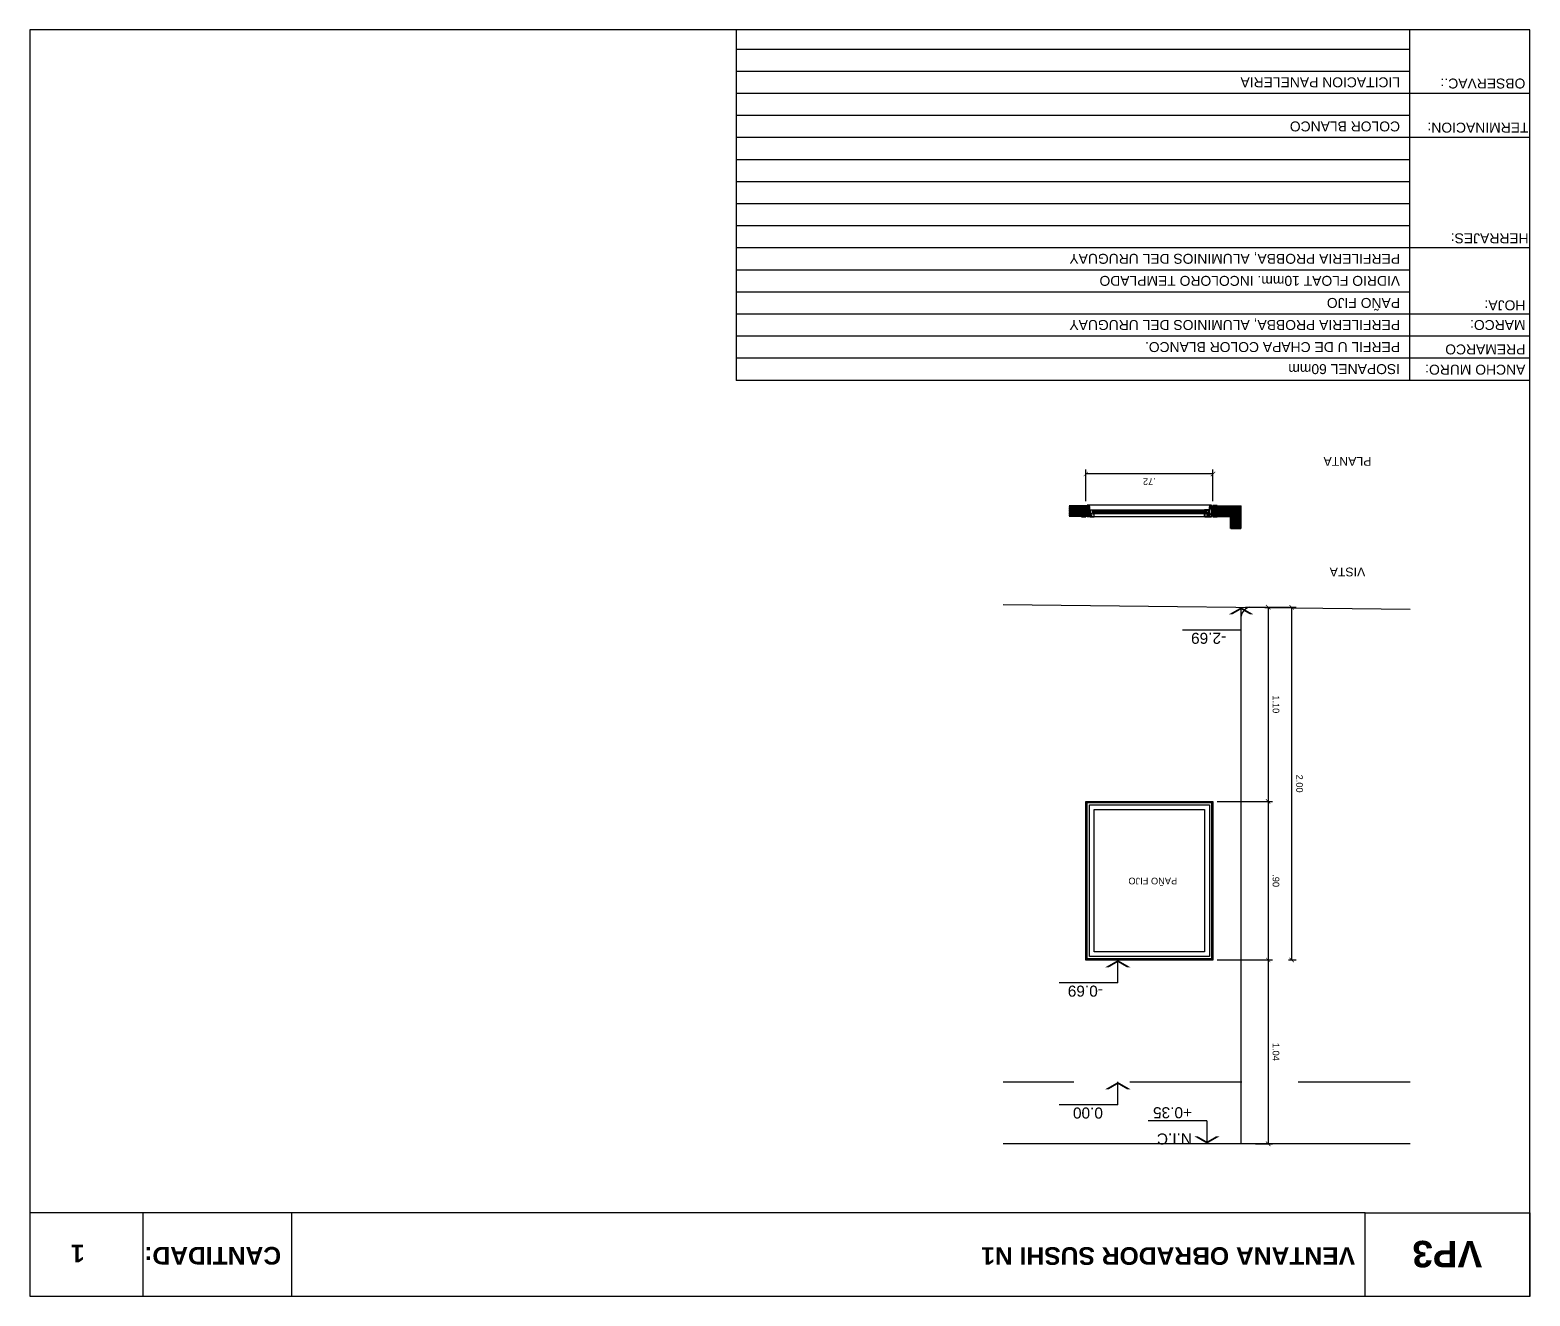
# Model space of a CAD drawing. Header units: millimetres. Extents: x -108.9 to -34.4, y 209.3 to 216.5.
# Drawn here: x -61.67 to -53.17, y 209.3 to 216.48 of the extents above; entities that cross this region are included whole.
import ezdxf
from ezdxf.enums import TextEntityAlignment as Align

# ---------------------------------------------------------------- set-up
doc = ezdxf.new("R2010")
doc.units = ezdxf.units.MM
doc.linetypes.add('HIDDEN', pattern=[9.525, 6.35, -3.175])
for name, color, linetype in [('25-cotas', 140, 'Continuous'), ('Carpinteria', 1, 'Continuous'), ('O.OO', 2, 'HIDDEN'), ('PERFILES', 2, 'Continuous'), ('PISO', 2, 'Continuous'), ('ROTULO', 7, 'Continuous'), ('TXT', 3, 'Continuous'), ('V-00', 8, 'Continuous'), ('V-01', 1, 'Continuous'), ('Vista 2', 2, 'Continuous')]:
    doc.layers.add(name, color=color, linetype=linetype)
doc.styles.add('arial', font='arial.ttf')
doc.styles.add('ARIALBOLD', font='')
doc.styles.add('DIM', font='arial.ttf')
doc.styles.get("Standard").update_dxf_attribs({"font": 'arial.ttf'})
doc.styles.get('ARIALBOLD').set_extended_font_data('Arial', bold=True)
doc.dimstyles.new('Cota-025', dxfattribs={"dimscale": 25, "dimtxt": 0.0015, "dimasz": 0.001, "dimexe": 0.001, "dimexo": 0.001, "dimgap": 0.001, "dimtad": 1, "dimzin": 4, "dimdsep": 46, "dimtxsty": 'DIM', "dimblk1": 'ARCHTICK', "dimblk2": 'ARCHTICK', "dimsah": 1, "dimcen": 0.0005, "dimclrd": 15, "dimclre": 9, "dimclrt": 140, "dimaunit": 1, "dimadec": 0, "dimazin": 0, "dimtfac": 1, "dimtix": 1, "dimtofl": 0, "dimtmove": 2, "dimatfit": 3, "dimldrblk": 'DOT', "dimfxl": 1, "dimtolj": 1, "dimtzin": 4, "dimarcsym": 0})
pattern_1 = [(270, (0, 0), (0.002749630645, -0.0047625), [0.003175, -0.00635]), (30, (0, 0), (0.002749630663, 0.00476249999), [0.003175, -0.00635]), (330, (0, 0), (0.005499261308, -1e-11), [-0.00635, 0.003175])]

# ---------------------------------------------------------------- blocks, each defined once
blk = doc.blocks.new('11362366')
at = {"layer": 'PERFILES'}
for points in [[(375.2, 97.6, 0.017126), (374.9, 100.5, 0.051213), (373.6, 105.3, 0.067048), (372.1, 108.1, 0.236888), (368.5, 110), (350.2, 110, -0.414214), (349.2, 111), (349.2, 136.9, 0.310312), (348.9, 137.2), (345.5, 137.2, 0.414214), (345.2, 136.9), (345.2, 135.9, 0.414214), (346.1, 135), (346.1, 135.7, -0.414214), (346.4, 136), (347.9, 136, -0.414214), (348.2, 135.7), (348.2, 130.8, -0.414214), (347.9, 130.5), (346.4, 130.5, -0.414214), (346.1, 130.8), (346.1, 131.5, 0.414214), (345.2, 130.6), (345.2, 129.5, 0.414214), (345.5, 129.2), (347.8, 129.2, -0.414214), (348.1, 128.9), (348.1, 115.2), (334.8, 115.2), (334.5, 115.5), (334.2, 115.2), (333.2, 115.2), (332.9, 115.5), (332.6, 115.2), (330.5, 115.2, -0.414214), (330.2, 115.5), (330.2, 119.9, 0.414214), (329.9, 120.2), (327.9, 120.2, 0.198912), (327.6, 120.1), (326.9, 119.4, 0.188115), (326.7, 118.9, 0.376845), (327.4, 118.2), (328.6, 118.2, -0.414214), (328.9, 117.9), (328.9, 115.5, -0.414214), (328.6, 115.2), (310.8, 115.2, -0.414214), (310.5, 115.5), (310.5, 117.9, -0.414214), (310.8, 118.2), (312, 118.2, 0.380473), (312.7, 118.9), (312.7, 118.9, 0.188115), (312.5, 119.4), (311.8, 120.1, 0.198912), (311.6, 120.2), (309.5, 120.2, 0.414214), (309.2, 119.9), (309.2, 97.3), (316.1, 97.3), (316.1, 91.3), (311.2, 91.3), (311.2, 90.2), (317.2, 90.2), (317.2, 90.7), (319.2, 90.7), (319.2, 91.8), (317.2, 91.8), (317.2, 97.3), (324.4, 97.3), (324.7, 97), (325, 97.3), (325.5, 97.3), (325.8, 97), (326.1, 97.3), (357.2, 97.3), (358.4, 97.3), (358.7, 97), (359, 97.3), (359.5, 97.3), (359.8, 97), (360.1, 97.3), (367.2, 97.3), (367.2, 91.8), (365.2, 91.8), (365.2, 90.7), (367.2, 90.7), (367.2, 90.2), (373.2, 90.2), (373.2, 91.3), (368.3, 91.3), (368.3, 97.3), (374.9, 97.3, 0.439514)], [(311.3, 114.1), (310.3, 113.1), (310.3, 110), (312.5, 110), (312.5, 108.9), (310.3, 108.9), (310.3, 98.4), (357.2, 98.4), (374.1, 98.4, 0.011867), (373.8, 100.3, 0.051213), (372.6, 104.9, 0.067), (371.2, 107.4, 0.236741), (368.5, 108.9), (368.2, 108.9), (368.2, 107.5), (367.1, 107.5), (367.1, 108.9), (348.1, 108.9), (348.1, 113.1), (347.1, 114.1)]]:
    blk.add_lwpolyline(points, format="xyb", close=True, dxfattribs=at)
blk = doc.blocks.new('COD-CARP')
at = {"layer": 'ROTULO'}
for p, q in [((0.00146, -0.00119), (0.00146, -0.01064)), ((0.02016, -0.00119), (0.00146, -0.00119)), ((0.02016, -0.00119), (0.02016, -0.01064)), ((0.02016, -0.01064), (0.00146, -0.01064))]:
    blk.add_line(p, q, dxfattribs=at)
at = {"layer": 'TXT', "style": 'ARIALBOLD'}
blk.add_attdef('CODIGO', text='', height=0.003, dxfattribs=at).set_placement((0.01084, -0.00744), align=Align.CENTER)
blk = doc.blocks.new('_ArchTick')
at = {"color": 0, "linetype": 'ByBlock', "const_width": 0.15}
blk.add_lwpolyline([(-0.5, -0.5), (0.5, 0.5)], dxfattribs=at)
blk = doc.blocks.new('*D9')
at = {"layer": '25-cotas', "color": 9, "lineweight": -2, "transparency": 16777216}
for p, q in [((-54.7275, 213.2052), (-54.6246, 213.2052)), ((-54.9375, 212.1052), (-54.6246, 212.1052))]:
    blk.add_line(p, q, dxfattribs=at)
at = {"layer": '25-cotas', "color": 15, "lineweight": -2, "transparency": 16777216}
blk.add_line((-54.6496, 213.2052), (-54.6496, 212.1052), dxfattribs=at)
at = {"layer": 'DEFPOINTS', "color": 0, "transparency": 16777216}
for p in [(-54.7525, 213.2052), (-54.9625, 212.1052), (-54.6496, 212.1052)]:
    blk.add_point(p, dxfattribs=at)
at = {"layer": '25-cotas', "color": 15, "lineweight": -2, "transparency": 16777216, "xscale": 0.025, "yscale": 0.025, "zscale": 0.025}
for p, rotation in [((-54.6496, 213.2052), 90), ((-54.6496, 212.1052), 270)]:
    blk.add_blockref('_ArchTick', p, dxfattribs=dict(at, rotation=rotation))
at = {"layer": '25-cotas', "color": 140, "transparency": 16777216, "insert": (-54.6055, 212.6552), "char_height": 0.0375, "attachment_point": 5, "rotation": 270, "style": 'DIM'}
blk.add_mtext('\\A1;1.10', dxfattribs=at)
blk = doc.blocks.new('_Dot')
at = {"color": 0, "linetype": 'ByBlock', "lineweight": -2}
blk.add_line((-0.5, 0), (-1, 0), dxfattribs=at)
at = {"color": 0, "linetype": 'ByBlock', "const_width": 0.5}
blk.add_lwpolyline([(-0.25, 0, 1), (0.25, 0, 1)], format="xyb", close=True, dxfattribs=at)
blk = doc.blocks.new('*D10')
at = {"layer": '25-cotas', "color": 9, "lineweight": -2, "transparency": 16777216}
for p, q in [((-54.7204, 212.1052), (-54.6246, 212.1052)), ((-54.9386, 211.2063), (-54.6246, 211.2063))]:
    blk.add_line(p, q, dxfattribs=at)
at = {"layer": '25-cotas', "color": 15, "lineweight": -2, "transparency": 16777216}
blk.add_line((-54.6496, 212.1052), (-54.6496, 211.2063), dxfattribs=at)
at = {"layer": 'DEFPOINTS', "color": 0, "transparency": 16777216}
for p in [(-54.7454, 212.1052), (-54.9636, 211.2063), (-54.6496, 211.2063)]:
    blk.add_point(p, dxfattribs=at)
at = {"layer": '25-cotas', "color": 15, "lineweight": -2, "transparency": 16777216, "xscale": 0.025, "yscale": 0.025, "zscale": 0.025}
for p, rotation in [((-54.6496, 212.1052), 90), ((-54.6496, 211.2063), 270)]:
    blk.add_blockref('_ArchTick', p, dxfattribs=dict(at, rotation=rotation))
at = {"layer": '25-cotas', "color": 140, "transparency": 16777216, "insert": (-54.6055, 211.6558), "char_height": 0.0375, "attachment_point": 5, "rotation": 270, "style": 'DIM'}
blk.add_mtext('\\A1;.90', dxfattribs=at)
blk = doc.blocks.new('*D8')
at = {"layer": '25-cotas', "color": 9, "lineweight": -2, "transparency": 16777216}
for p, q in [((-54.721, 211.2063), (-54.6246, 211.2063)), ((-54.721, 210.1644), (-54.6246, 210.1644))]:
    blk.add_line(p, q, dxfattribs=at)
at = {"layer": '25-cotas', "color": 15, "lineweight": -2, "transparency": 16777216}
blk.add_line((-54.6496, 211.2063), (-54.6496, 210.1644), dxfattribs=at)
at = {"layer": 'DEFPOINTS', "color": 0, "transparency": 16777216}
for p in [(-54.746, 211.2063), (-54.746, 210.1644, 0), (-54.6496, 210.1644)]:
    blk.add_point(p, dxfattribs=at)
at = {"layer": '25-cotas', "color": 15, "lineweight": -2, "transparency": 16777216, "xscale": 0.025, "yscale": 0.025, "zscale": 0.025}
for p, rotation in [((-54.6496, 211.2063), 90), ((-54.6496, 210.1644), 270)]:
    blk.add_blockref('_ArchTick', p, dxfattribs=dict(at, rotation=rotation))
at = {"layer": '25-cotas', "color": 140, "transparency": 16777216, "insert": (-54.6055, 210.6854), "char_height": 0.0375, "attachment_point": 5, "rotation": 270, "style": 'DIM'}
blk.add_mtext('\\A1;1.04', dxfattribs=at)
blk = doc.blocks.new('Simb-Nivel-C')
blk.add_line((0, 0.52), (1.331, 0.52))
at = {"linetype": 'ByBlock'}
for p in [(0, 0.52), (0, 0.32)]:
    blk.add_line(p, (0, 0), dxfattribs=at)
for points in [[(-0.285, 0.164), (-0.203, 0.164), (0, 0), (0, 0.047)], [(0.285, 0.164), (0.203, 0.164), (0, 0), (0, 0.047)]]:
    blk.add_solid(points)
for tag, p in [('COTA', (0.338, 0.579)), ('TIPO', (0.338, 0.231))]:
    blk.add_attdef(tag, p, '', height=0.25)
blk = doc.blocks.new('*D11')
at = {"layer": '25-cotas', "color": 9, "lineweight": -2, "transparency": 16777216}
for p, q in [((-54.7775, 213.2052), (-54.4912, 213.2052)), ((-54.5346, 211.2063), (-54.4912, 211.2063))]:
    blk.add_line(p, q, dxfattribs=at)
at = {"layer": '25-cotas', "color": 15, "lineweight": -2, "transparency": 16777216}
blk.add_line((-54.5162, 211.2063), (-54.5162, 213.2052), dxfattribs=at)
at = {"layer": 'DEFPOINTS', "color": 0, "transparency": 16777216}
for p in [(-54.8025, 213.2052), (-54.5162, 213.2052), (-54.5596, 211.2063)]:
    blk.add_point(p, dxfattribs=at)
at = {"layer": '25-cotas', "color": 15, "lineweight": -2, "transparency": 16777216, "xscale": 0.025, "yscale": 0.025, "zscale": 0.025}
for p, rotation in [((-54.5162, 213.2052), 90), ((-54.5162, 211.2063), 270)]:
    blk.add_blockref('_ArchTick', p, dxfattribs=dict(at, rotation=rotation))
at = {"layer": '25-cotas', "color": 140, "transparency": 16777216, "insert": (-54.472, 212.2058), "char_height": 0.0375, "attachment_point": 5, "rotation": 270, "style": 'DIM'}
blk.add_mtext('\\A1;2.00', dxfattribs=at)
blk = doc.blocks.new('*D27')
at = {"layer": '25-cotas', "color": 9, "lineweight": -2, "transparency": 16777216}
for p, q in [((-55.6825, 213.8062), (-55.6825, 213.9856)), ((-54.9625, 213.8062), (-54.9625, 213.9856))]:
    blk.add_line(p, q, dxfattribs=at)
at = {"layer": '25-cotas', "color": 15, "lineweight": -2, "transparency": 16777216}
blk.add_line((-54.9625, 213.9606), (-55.6825, 213.9606), dxfattribs=at)
at = {"layer": 'DEFPOINTS', "color": 0, "transparency": 16777216}
for p in [(-55.6825, 213.9606), (-55.6825, 213.7812), (-54.9625, 213.7812)]:
    blk.add_point(p, dxfattribs=at)
at = {"layer": '25-cotas', "color": 15, "lineweight": -2, "transparency": 16777216, "xscale": 0.025, "yscale": 0.025, "zscale": 0.025, "rotation": 180}
blk.add_blockref('_ArchTick', (-55.6825, 213.9606), dxfattribs=at)
at = {"layer": '25-cotas', "color": 15, "lineweight": -2, "transparency": 16777216, "xscale": 0.025, "yscale": 0.025, "zscale": 0.025}
blk.add_blockref('_ArchTick', (-54.9625, 213.9606), dxfattribs=at)
at = {"layer": '25-cotas', "color": 140, "transparency": 16777216, "insert": (-55.3225, 213.9168), "char_height": 0.0375, "attachment_point": 5, "rotation": 180, "style": 'DIM'}
blk.add_mtext('\\A1;.72', dxfattribs=at)

msp = doc.modelspace()

# ---------------------------------------------------------------- hatches: boundary and pattern name
at = {"layer": 'Carpinteria'}
h = msp.add_hatch(dxfattribs=at)
h.set_pattern_fill('DOTS', color=256, scale=0.007, angle=180, style=0)
h.set_pattern_definition([(7e-15, (-55.8067656, 213.4154743), (0.00021875, -0.0004375), [0, -0.0004375])])
h.paths.add_polyline_path([(-55.6345, 213.7521, 0.056079), (-55.6334, 213.7511), (-55.6373, 213.7511), (-55.6372, 213.7514, 0.218221), (-55.6369, 213.7521)])
h.paths.add_polyline_path([(-55.6353, 213.7532, 0.053621), (-55.6345, 213.7521), (-55.6369, 213.7521, 0.176262), (-55.6371, 213.7527), (-55.6371, 213.7529), (-55.6374, 213.7529, 0.074558), (-55.6376, 213.753), (-55.6374, 213.7535, 0.198912), (-55.6368, 213.7532), (-55.6358, 213.7532)])
h.paths.add_polyline_path([(-55.6355, 213.7535, 0.013126), (-55.6353, 213.7532), (-55.6358, 213.7532, 0.414214)])
h = msp.add_hatch(dxfattribs=at)
h.set_pattern_fill('DOTS', color=256, scale=0.007, angle=180, style=0)
h.set_pattern_definition([(180, (-54.8382205, 213.4154743), (-0.00021875, -0.0004375), [0, -0.0004375])])
h.paths.add_polyline_path([(-55.0105, 213.7521, -0.056079), (-55.0115, 213.7511), (-55.0077, 213.7511), (-55.0078, 213.7514, -0.218221), (-55.0081, 213.7521)])
h.paths.add_polyline_path([(-55.0097, 213.7532, -0.053621), (-55.0105, 213.7521), (-55.0081, 213.7521, -0.176262), (-55.0079, 213.7527), (-55.0079, 213.7529), (-55.0076, 213.7529, -0.074558), (-55.0073, 213.753), (-55.0076, 213.7535, -0.198912), (-55.0082, 213.7532), (-55.0092, 213.7532)])
h.paths.add_polyline_path([(-55.0095, 213.7535, -0.013126), (-55.0097, 213.7532), (-55.0092, 213.7532, -0.414214)])
at = {"layer": 'V-00'}
h = msp.add_hatch(dxfattribs=at)
h.set_pattern_fill('HONEY', color=256, scale=0.001, angle=90, style=0)
h.set_pattern_definition(pattern_1)
h.paths.add_polyline_path([(-55.7771, 213.7202), (-55.7095, 213.7202), (-55.7095, 213.7212), (-55.6855, 213.7212), (-55.6855, 213.7772), (-55.7095, 213.7772), (-55.7095, 213.7782), (-55.7771, 213.7782)])
h = msp.add_hatch(dxfattribs=at)
h.set_pattern_fill('HONEY', color=256, scale=0.001, angle=90, style=0)
h.set_pattern_definition(pattern_1)
h.paths.add_polyline_path([(-54.8615, 213.7202), (-54.9355, 213.7202), (-54.9355, 213.7212), (-54.9595, 213.7212), (-54.9595, 213.7772), (-54.9355, 213.7772), (-54.9355, 213.7782), (-54.8035, 213.7782), (-54.8035, 213.651), (-54.8615, 213.651)])

# ---------------------------------------------------------------- linework, layer by layer
at = {"layer": 'Carpinteria'}
for p, q in [((-54.9699, 213.7832), (-55.6751, 213.7832)), ((-55.6765, 213.7689), (-55.6765, 213.7655)), ((-55.6765, 213.7349), (-55.6765, 213.7315)), ((-55.6754, 213.7712), (-55.6754, 213.7632)), ((-55.6732, 213.7692), (-55.6754, 213.7692)), ((-55.6732, 213.7652), (-55.6754, 213.7652)), ((-55.6754, 213.7372), (-55.6754, 213.7292)), ((-55.6732, 213.7352), (-55.6754, 213.7352)), ((-55.6732, 213.7312), (-55.6754, 213.7312)), ((-55.672, 213.7692), (-55.674, 213.7692)), ((-55.672, 213.7652), (-55.674, 213.7652)), ((-55.672, 213.7352), (-55.674, 213.7352)), ((-55.672, 213.7312), (-55.674, 213.7312)), ((-55.672, 213.7747), (-55.672, 213.7187)), ((-55.672, 213.7672), (-55.672, 213.7692)), ((-55.672, 213.7672), (-55.672, 213.7652)), ((-55.672, 213.7332), (-55.672, 213.7352)), ((-55.672, 213.7332), (-55.672, 213.7312)), ((-55.669, 213.7681), (-55.6697, 213.7686)), ((-55.669, 213.7663), (-55.6697, 213.7657)), ((-55.669, 213.7341), (-55.6697, 213.7346)), ((-55.669, 213.7323), (-55.6697, 213.7317)), ((-55.6374, 213.7535), (-55.6377, 213.7529)), ((-55.6358, 213.7572), (-55.0092, 213.7572)), ((-55.0092, 213.7532), (-55.6358, 213.7532)), ((-55.0093, 213.7172), (-55.6357, 213.7172)), ((-55.6354, 213.7357), (-55.0101, 213.7357)), ((-55.0076, 213.7535), (-55.0073, 213.7529)), ((-54.976, 213.7681), (-54.9753, 213.7686)), ((-54.976, 213.7663), (-54.9753, 213.7657)), ((-54.976, 213.7341), (-54.9753, 213.7346)), ((-54.976, 213.7323), (-54.9753, 213.7317)), ((-54.973, 213.7747), (-54.973, 213.7187)), ((-54.973, 213.7747), (-54.973, 213.7187)), ((-54.973, 213.7672), (-54.973, 213.7692)), ((-54.973, 213.7692), (-54.971, 213.7692)), ((-54.973, 213.7672), (-54.973, 213.7692)), ((-54.973, 213.7692), (-54.971, 213.7692)), ((-54.973, 213.7672), (-54.973, 213.7652)), ((-54.973, 213.7672), (-54.973, 213.7652)), ((-54.973, 213.7652), (-54.971, 213.7652)), ((-54.973, 213.7652), (-54.971, 213.7652)), ((-54.973, 213.7332), (-54.973, 213.7352)), ((-54.973, 213.7352), (-54.971, 213.7352)), ((-54.973, 213.7332), (-54.973, 213.7352)), ((-54.973, 213.7352), (-54.971, 213.7352)), ((-54.973, 213.7332), (-54.973, 213.7312)), ((-54.973, 213.7332), (-54.973, 213.7312)), ((-54.973, 213.7312), (-54.971, 213.7312)), ((-54.973, 213.7312), (-54.971, 213.7312)), ((-54.9718, 213.7692), (-54.9696, 213.7692)), ((-54.9718, 213.7692), (-54.9696, 213.7692)), ((-54.9718, 213.7652), (-54.9696, 213.7652)), ((-54.9718, 213.7652), (-54.9696, 213.7652)), ((-54.9718, 213.7352), (-54.9696, 213.7352)), ((-54.9718, 213.7352), (-54.9696, 213.7352)), ((-54.9718, 213.7312), (-54.9696, 213.7312)), ((-54.9718, 213.7312), (-54.9696, 213.7312)), ((-54.9696, 213.7712), (-54.9696, 213.7632)), ((-54.9696, 213.7712), (-54.9696, 213.7632)), ((-54.9696, 213.7372), (-54.9696, 213.7292)), ((-54.9696, 213.7372), (-54.9696, 213.7292)), ((-54.9685, 213.7689), (-54.9685, 213.7655)), ((-54.9685, 213.7689), (-54.9685, 213.7655)), ((-54.9685, 213.7349), (-54.9685, 213.7315)), ((-54.9685, 213.7349), (-54.9685, 213.7315))]:
    msp.add_line(p, q, dxfattribs=at)
at = {"layer": 'Carpinteria', "color": 9}
for p, q in [((-55.6455, 213.7411), (-55.6455, 213.7511)), ((-54.9995, 213.7511), (-55.6455, 213.7511)), ((-54.9995, 213.7501), (-55.6455, 213.7501)), ((-54.9995, 213.7491), (-55.6455, 213.7491)), ((-54.9995, 213.7481), (-55.6455, 213.7481)), ((-54.9995, 213.7481), (-55.6455, 213.7481)), ((-54.9995, 213.7471), (-55.6455, 213.7471)), ((-54.9995, 213.7461), (-55.6455, 213.7461)), ((-54.9995, 213.7451), (-55.6455, 213.7451)), ((-54.9995, 213.7441), (-55.6455, 213.7441)), ((-54.9995, 213.7431), (-55.6455, 213.7431)), ((-54.9995, 213.7421), (-55.6455, 213.7421)), ((-54.9995, 213.7411), (-55.6455, 213.7411)), ((-54.9995, 213.7411), (-54.9995, 213.7511))]:
    msp.add_line(p, q, dxfattribs=at)
at = {"layer": 'Carpinteria', "color": 2}
for points in [[(-55.7095, 213.7782), (-55.6845, 213.7782), (-55.6845, 213.7202), (-55.7095, 213.7202), (-55.7095, 213.7212), (-55.6855, 213.7212), (-55.6855, 213.7772), (-55.7095, 213.7772), (-55.7095, 213.7782)], [(-55.7075, 213.7812), (-55.6825, 213.7812), (-55.6825, 213.7172), (-55.7075, 213.7172), (-55.7075, 213.7182), (-55.6835, 213.7182), (-55.6835, 213.7802), (-55.7075, 213.7802), (-55.7075, 213.7812)], [(-54.9375, 213.7812), (-54.9625, 213.7812), (-54.9625, 213.7172), (-54.9375, 213.7172), (-54.9375, 213.7182), (-54.9615, 213.7182), (-54.9615, 213.7802), (-54.9375, 213.7802), (-54.9375, 213.7812)], [(-54.9355, 213.7782), (-54.9605, 213.7782), (-54.9605, 213.7202), (-54.9355, 213.7202), (-54.9355, 213.7212), (-54.9595, 213.7212), (-54.9595, 213.7772), (-54.9355, 213.7772), (-54.9355, 213.7782)]]:
    msp.add_lwpolyline(points, dxfattribs=at)
at = {"layer": 'Carpinteria'}
for points in [[(-55.674, 213.7187), (-55.6641, 213.7187), (-55.6641, 213.7747), (-55.674, 213.7747)], [(-54.971, 213.7187), (-54.9809, 213.7187), (-54.9809, 213.7747), (-54.971, 213.7747)]]:
    msp.add_lwpolyline(points, close=True, dxfattribs=at)
at = {"layer": 'Carpinteria', "color": 2}
for points in [[(-55.6371, 213.737, -0.668179), (-55.6374, 213.7365), (-55.6431, 213.7365, 0.414214), (-55.6434, 213.7362), (-55.6434, 213.7356, 0.414214), (-55.6431, 213.7353), (-55.6368, 213.7353, -0.414214), (-55.6365, 213.735), (-55.6365, 213.7188, -0.414214), (-55.637, 213.7183), (-55.6498, 213.7183, -0.414214), (-55.6503, 213.7188), (-55.6503, 213.7312), (-55.6542, 213.7312, -0.217121), (-55.655, 213.7315), (-55.6559, 213.7326, -0.320103), (-55.6559, 213.7332), (-55.6547, 213.7353, 1), (-55.6557, 213.7358), (-55.6573, 213.733, 0.320103), (-55.6572, 213.7325), (-55.6558, 213.7308, 0.217121), (-55.6543, 213.7301), (-55.6514, 213.7301), (-55.6514, 213.7217), (-55.6563, 213.7217, 0.767327), (-55.6566, 213.7207), (-55.6551, 213.7198, 0.414214), (-55.6548, 213.7199), (-55.6544, 213.7206), (-55.6514, 213.7206), (-55.6514, 213.7191), (-55.6521, 213.7191, 0.414214), (-55.6523, 213.7189), (-55.6523, 213.7183, 0.414214), (-55.6521, 213.7181), (-55.6514, 213.7181), (-55.6514, 213.7175, 0.414214), (-55.6511, 213.7172), (-55.6357, 213.7172, 0.414214), (-55.6354, 213.7175), (-55.6354, 213.7374, 0.414214), (-55.6357, 213.7377), (-55.637, 213.7377, 0.668179), (-55.6373, 213.7372), (-55.6371, 213.737), (-55.6373, 213.7372)], [(-55.0078, 213.737, 0.668179), (-55.0076, 213.7365), (-55.0019, 213.7365, -0.414214), (-55.0016, 213.7362), (-55.0016, 213.7356, -0.414214), (-55.0019, 213.7353), (-55.0082, 213.7353, 0.414214), (-55.0085, 213.735), (-55.0085, 213.7188, 0.414214), (-55.008, 213.7183), (-54.9952, 213.7183, 0.414214), (-54.9947, 213.7188), (-54.9947, 213.7432), (-54.9908, 213.7432, 0.217121), (-54.99, 213.7435), (-54.9891, 213.7446, 0.320103), (-54.989, 213.7452), (-54.9903, 213.7473, -1), (-54.9893, 213.7478), (-54.9877, 213.745, -0.320103), (-54.9878, 213.7445), (-54.9892, 213.7428, -0.217121), (-54.9907, 213.7421), (-54.9936, 213.7421), (-54.9936, 213.7217), (-54.9887, 213.7217, -0.767327), (-54.9884, 213.7207), (-54.9899, 213.7198, -0.414214), (-54.9902, 213.7199), (-54.9906, 213.7206), (-54.9936, 213.7206), (-54.9936, 213.7191), (-54.9929, 213.7191, -0.414214), (-54.9927, 213.7189), (-54.9927, 213.7183, -0.414214), (-54.9929, 213.7181), (-54.9936, 213.7181), (-54.9936, 213.7175, -0.414214), (-54.9939, 213.7172), (-55.0093, 213.7172, -0.414214), (-55.0096, 213.7175), (-55.0096, 213.7374, -0.414214), (-55.0093, 213.7377), (-55.008, 213.7377, -0.668179), (-55.0077, 213.7372), (-55.0078, 213.737), (-55.0077, 213.7372)]]:
    msp.add_lwpolyline(points, format="xyb", dxfattribs=at)
at = {"layer": 'Carpinteria'}
for points in [[(-55.6401, 213.7412, 0.911943), (-55.6408, 213.7415), (-55.6421, 213.7391, -0.275929), (-55.6422, 213.7391), (-55.6443, 213.7391, 0.916571), (-55.6444, 213.7374), (-55.6389, 213.7366, 0.527157), (-55.6387, 213.7368), (-55.6389, 213.7376, -0.485366), (-55.6388, 213.7377), (-55.635, 213.7377, -0.507097), (-55.6349, 213.7376), (-55.6353, 213.7363, 1.032778), (-55.6344, 213.736), (-55.6327, 213.742, 1), (-55.6335, 213.7422), (-55.6344, 213.7391, -0.327055), (-55.6345, 213.739), (-55.6368, 213.739, -0.507097), (-55.6369, 213.7392), (-55.6363, 213.7412, 0.911943), (-55.637, 213.7415), (-55.6383, 213.7391, -0.275929), (-55.6384, 213.739), (-55.6406, 213.739, -0.507097), (-55.6407, 213.7392)], [(-55.6375, 213.7502), (-55.6371, 213.7518), (-55.6371, 213.7529), (-55.6385, 213.7529, -0.414214), (-55.6388, 213.7532), (-55.6388, 213.7544), (-55.6376, 213.7544, 0.878927), (-55.6375, 213.7554), (-55.6394, 213.7559, 0.129412), (-55.6396, 213.7559), (-55.6415, 213.7554, 0.878927), (-55.6414, 213.7544), (-55.64, 213.7544), (-55.64, 213.7532, -0.414214), (-55.6403, 213.7529), (-55.6431, 213.7529, 0.414214), (-55.6434, 213.7526), (-55.6434, 213.7519), (-55.6438, 213.7505, 1), (-55.6429, 213.7502), (-55.6425, 213.7519), (-55.6416, 213.7519), (-55.642, 213.7505, 1), (-55.6411, 213.7502), (-55.6407, 213.7519), (-55.6398, 213.7519), (-55.6402, 213.7505, 1), (-55.6393, 213.7502), (-55.6389, 213.7519), (-55.638, 213.7519), (-55.6384, 213.7505, 1)], [(-55.0049, 213.7412, -0.911943), (-55.0042, 213.7415), (-55.0029, 213.7391, 0.275929), (-55.0028, 213.7391), (-55.0007, 213.7391, -0.916571), (-55.0005, 213.7374), (-55.0061, 213.7366, -0.527157), (-55.0062, 213.7368), (-55.0061, 213.7376, 0.485366), (-55.0061, 213.7377), (-55.01, 213.7377, 0.507097), (-55.0101, 213.7376), (-55.0097, 213.7363, -1.032778), (-55.0106, 213.736), (-55.0123, 213.742, -1), (-55.0115, 213.7422), (-55.0106, 213.7391, 0.327055), (-55.0105, 213.739), (-55.0081, 213.739, 0.507097), (-55.0081, 213.7392), (-55.0087, 213.7412, -0.911943), (-55.008, 213.7415), (-55.0067, 213.7391, 0.275929), (-55.0066, 213.739), (-55.0044, 213.739, 0.507097), (-55.0043, 213.7392)], [(-55.0075, 213.7502), (-55.0079, 213.7518), (-55.0079, 213.7529), (-55.0064, 213.7529, 0.414214), (-55.0061, 213.7532), (-55.0061, 213.7544), (-55.0074, 213.7544, -0.878927), (-55.0075, 213.7554), (-55.0056, 213.7559, -0.129412), (-55.0054, 213.7559), (-55.0035, 213.7554, -0.878927), (-55.0036, 213.7544), (-55.0049, 213.7544), (-55.0049, 213.7532, 0.414214), (-55.0046, 213.7529), (-55.0019, 213.7529, -0.414214), (-55.0016, 213.7526), (-55.0016, 213.7519), (-55.0012, 213.7505, -1), (-55.0021, 213.7502), (-55.0025, 213.7519), (-55.0034, 213.7519), (-55.003, 213.7505, -1), (-55.0039, 213.7502), (-55.0043, 213.7519), (-55.0052, 213.7519), (-55.0048, 213.7505, -1), (-55.0057, 213.7502), (-55.0061, 213.7519), (-55.007, 213.7519), (-55.0066, 213.7505, -1)]]:
    msp.add_lwpolyline(points, format="xyb", close=True, dxfattribs=at)
for centre, radius, start, end in [((-55.6699, 213.7672), 0.00677, 143.7885, 165.58673), ((-55.6699, 213.7672), 0.00677, 194.41327, 216.2115), ((-55.6699, 213.7332), 0.00677, 143.7885, 165.58673), ((-55.6699, 213.7332), 0.00677, 194.41327, 216.2115), ((-55.6704, 213.7692), 0.00157, 48.73655, 180), ((-55.6704, 213.7652), 0.00157, 180, 311.26345), ((-55.6704, 213.7352), 0.00157, 48.73655, 180), ((-55.6704, 213.7312), 0.00157, 180, 311.26345), ((-55.6691, 213.7673), 0.00147, 107.71858, 183.09576), ((-55.6691, 213.7671), 0.00147, 176.90424, 252.28142), ((-55.6691, 213.7333), 0.00147, 107.71858, 183.09576), ((-55.6691, 213.7331), 0.00147, 176.90424, 252.28142), ((-55.6699, 213.7696), 0.000965, 287.28305, 57.18528), ((-55.6699, 213.7648), 0.000965, 302.81472, 72.71695), ((-55.6699, 213.7356), 0.000965, 287.28305, 57.18528), ((-55.6699, 213.7308), 0.000965, 302.81472, 72.71695), ((-55.6694, 213.7672), 0.00103, 1.12402, 66.9914), ((-55.6694, 213.7672), 0.00103, 293.0086, 358.87598), ((-55.6694, 213.7332), 0.00103, 1.12402, 66.9914), ((-55.6694, 213.7332), 0.00103, 293.0086, 358.87598), ((-55.6297, 213.7564), 0.00648, 206.57445, 234.69852), ((-55.0153, 213.7564), 0.00648, 305.30148, 333.42555), ((-54.9755, 213.7672), 0.00103, 113.0086, 178.87598), ((-54.9755, 213.7672), 0.00103, 181.12402, 246.9914), ((-54.9755, 213.7332), 0.00103, 113.0086, 178.87598), ((-54.9755, 213.7332), 0.00103, 181.12402, 246.9914), ((-54.9751, 213.7696), 0.000965, 122.81472, 252.71695), ((-54.9751, 213.7648), 0.000965, 107.28305, 237.18528), ((-54.9751, 213.7356), 0.000965, 122.81472, 252.71695), ((-54.9751, 213.7308), 0.000965, 107.28305, 237.18528), ((-54.9746, 213.7692), 0.00157, 0, 131.26345), ((-54.9746, 213.7692), 0.00157, 0, 131.26345), ((-54.9746, 213.7652), 0.00157, 228.73655, 0), ((-54.9746, 213.7652), 0.00157, 228.73655, 0), ((-54.9746, 213.7352), 0.00157, 0, 131.26345), ((-54.9746, 213.7352), 0.00157, 0, 131.26345), ((-54.9746, 213.7312), 0.00157, 228.73655, 0), ((-54.9746, 213.7312), 0.00157, 228.73655, 0), ((-54.9758, 213.7673), 0.00147, 356.90424, 72.28142), ((-54.9758, 213.7673), 0.00147, 356.90424, 72.28142), ((-54.9758, 213.7671), 0.00147, 287.71858, 3.09576), ((-54.9758, 213.7671), 0.00147, 287.71858, 3.09576), ((-54.9758, 213.7333), 0.00147, 356.90424, 72.28142), ((-54.9758, 213.7333), 0.00147, 356.90424, 72.28142), ((-54.9758, 213.7331), 0.00147, 287.71858, 3.09576), ((-54.9758, 213.7331), 0.00147, 287.71858, 3.09576), ((-54.9751, 213.7672), 0.00677, 14.41327, 36.2115), ((-54.9751, 213.7672), 0.00677, 14.41327, 36.2115), ((-54.9751, 213.7672), 0.00677, 323.7885, 345.58673), ((-54.9751, 213.7672), 0.00677, 323.7885, 345.58673), ((-54.9751, 213.7332), 0.00677, 14.41327, 36.2115), ((-54.9751, 213.7332), 0.00677, 14.41327, 36.2115), ((-54.9751, 213.7332), 0.00677, 323.7885, 345.58673), ((-54.9751, 213.7332), 0.00677, 323.7885, 345.58673)]:
    msp.add_arc(centre, radius, start, end, dxfattribs=at)
at = {"layer": 'DEFPOINTS'}
for points in [[(-61.6657, 216.4768), (-61.6657, 209.3018), (-53.1657, 209.3018), (-53.1657, 216.4768)], [(-53.1657, 216.4768), (-61.6657, 216.4768), (-61.6657, 209.3018), (-53.1657, 209.3018)]]:
    msp.add_lwpolyline(points, close=True, dxfattribs=at)
at = {"layer": 'O.OO', "ltscale": 0.1}
msp.add_line((-53.8452, 210.5144), (-56.1506, 210.5144), dxfattribs=at)
at = {"layer": 'PISO'}
msp.add_lwpolyline([(-56.1506, 213.22), (-53.8452, 213.1948)], dxfattribs=at)
at = {"layer": 'ROTULO'}
for p, q in [((-61.0241, 209.3018), (-61.0241, 209.7741)), ((-60.1825, 209.3018), (-60.1825, 209.7741))]:
    msp.add_line(p, q, dxfattribs=at)
at = {"layer": 'TXT'}
for p, q in [((-57.6643, 216.4768), (-57.6643, 214.4911)), ((-57.6643, 216.4768), (-57.6643, 214.4911)), ((-53.8461, 214.4911), (-53.8461, 216.4768)), ((-53.8461, 214.4911), (-53.8461, 216.4768)), ((-53.8461, 214.4911), (-53.8461, 216.4768)), ((-53.8461, 216.3668), (-57.6643, 216.3668)), ((-53.8461, 216.2417), (-57.6643, 216.2417)), ((-53.1657, 216.1167), (-57.6643, 216.1167)), ((-53.8461, 215.9916), (-57.6643, 215.9916)), ((-53.1657, 215.8666), (-57.6643, 215.8666)), ((-53.8461, 215.7415), (-57.6643, 215.7415)), ((-53.8461, 215.6165), (-57.6643, 215.6165)), ((-53.8461, 215.4915), (-57.6643, 215.4915)), ((-53.8461, 215.3664), (-57.6643, 215.3664)), ((-53.1657, 215.2414), (-57.6643, 215.2414)), ((-53.8461, 215.1163), (-57.6643, 215.1163)), ((-53.8461, 214.9913), (-57.6643, 214.9913)), ((-53.8461, 214.8662), (-57.6643, 214.8662)), ((-53.1657, 214.8662), (-57.6643, 214.8662)), ((-53.1657, 214.7412), (-57.6643, 214.7412)), ((-53.1657, 214.6162), (-57.6643, 214.6162)), ((-53.1657, 214.4911), (-57.6643, 214.4911)), ((-54.1004, 209.7741), (-61.6657, 209.7741))]:
    msp.add_line(p, q, dxfattribs=at)
at = {"layer": 'V-00'}
for points in [[(-54.9636, 212.1041), (-54.9636, 211.2063), (-55.6814, 211.2063), (-55.6814, 212.1041)], [(-54.9696, 212.0981), (-54.9696, 211.2123), (-55.6754, 211.2123), (-55.6754, 212.0981)], [(-54.9823, 212.0854), (-54.9823, 211.225), (-55.6627, 211.225), (-55.6627, 212.0854)], [(-55.0095, 212.0582), (-55.0095, 211.2522), (-55.6355, 211.2522), (-55.6355, 212.0582)]]:
    msp.add_lwpolyline(points, close=True, dxfattribs=at)
at = {"layer": 'V-01'}
for p, q in [((-55.6845, 213.7792), (-55.7771, 213.7792)), ((-55.6845, 213.7782), (-55.7771, 213.7782)), ((-55.6845, 213.7792), (-55.6845, 213.7782)), ((-54.9605, 213.7792), (-54.9605, 213.7782)), ((-54.9605, 213.7792), (-54.8025, 213.7792)), ((-54.9605, 213.7782), (-54.8035, 213.7782)), ((-54.8035, 213.651), (-54.8035, 213.7782)), ((-54.8025, 213.651), (-54.8025, 213.7792)), ((-55.6845, 213.7202), (-55.7771, 213.7202)), ((-55.6845, 213.7192), (-55.7771, 213.7192)), ((-55.6845, 213.7192), (-55.6845, 213.7202)), ((-54.9605, 213.7192), (-54.9605, 213.7202)), ((-54.9605, 213.7202), (-54.8615, 213.7202)), ((-54.9605, 213.7192), (-54.8625, 213.7192)), ((-54.8625, 213.651), (-54.8625, 213.7192)), ((-54.8615, 213.651), (-54.8615, 213.7202)), ((-53.8452, 210.1644, 0), (-56.1506, 210.1644, 0))]:
    msp.add_line(p, q, dxfattribs=at)
at = {"layer": 'Vista 2'}
msp.add_line((-54.8025, 210.1644, 0), (-54.8025, 213.1552), dxfattribs=at)
msp.add_lwpolyline([(-54.9625, 211.2052), (-55.6825, 211.2052), (-55.6825, 212.1052), (-54.9625, 212.1052)], close=True, dxfattribs=at)
msp.add_arc((-54.7432, 213.146), 0.06, 98.8803, 171.1197, dxfattribs=at)

# ---------------------------------------------------------------- block references
at = {"layer": '25-cotas'}
ref = msp.add_blockref('Simb-Nivel-C', (-54.8025, 213.2052), dxfattribs=dict(at, xscale=0.25, yscale=0.25, zscale=0.25, rotation=179.999999995727))
ref.add_attrib('COTA', '-2.69', (-54.8871, 213.0604), dxfattribs={"layer": '0', "height": 0.0625, "rotation": 180})
ref = msp.add_blockref('Simb-Nivel-C', (-55.5011, 211.2058), dxfattribs=dict(at, xscale=0.25, yscale=0.25, zscale=0.25, rotation=179.999999995727))
ref.add_attrib('COTA', '-0.69', (-55.5857, 211.0609), dxfattribs={"layer": '0', "height": 0.0625, "rotation": 180})
ref = msp.add_blockref('Simb-Nivel-C', (-55.5011, 210.5149), dxfattribs=dict(at, xscale=0.25, yscale=0.25, zscale=0.25, rotation=179.999999995727))
ref.add_attrib('COTA', '0.00', (-55.5857, 210.3701), dxfattribs={"layer": '0', "height": 0.0625, "rotation": 180})
ref = msp.add_blockref('Simb-Nivel-C', (-54.9963, 210.1653, 0), dxfattribs=dict(at, xscale=-0.25, yscale=0.25, zscale=0.25))
ref.add_attrib('COTA', '+0.35', (-55.0809, 210.3718, 0), dxfattribs={"layer": '0', "height": 0.0625, "rotation": 180})
ref.add_attrib('TIPO', 'N.I.C', (-55.0809, 210.223, 0), dxfattribs={"layer": '0', "height": 0.0625, "rotation": 180})
at = {"layer": 'Carpinteria', "yscale": 0.001000000000004775}
for p, xscale, zscale, rotation in [((-55.7727, 213.408), -0.001000000000004775, 0.000999999999990564, 270), ((-54.8723, 213.408), 0.001000000000004775, 0.001000000000004775, 90)]:
    msp.add_blockref('11362366', p, dxfattribs=dict(at, xscale=xscale, zscale=zscale, rotation=rotation))
at = {"layer": 'TXT', "xscale": 50, "yscale": 50, "zscale": 50, "rotation": 180}
msp.add_blockref('COD-CARP', (-53.0926, 209.2421), dxfattribs=at).add_auto_attribs({'CODIGO': 'VP3'})

# ---------------------------------------------------------------- texts
at = {"layer": '25-cotas', "char_height": 0.05, "width": 1.558581, "attachment_point": 5, "rotation": 180}
for s, insert in [('PLANTA', (-54.1999, 214.0318)), ('VISTA', (-54.1999, 213.4055))]:
    msp.add_mtext(s, dxfattribs=dict(at, insert=insert))
at = {"layer": '25-cotas', "color": 140, "insert": (-55.3032, 211.654), "char_height": 0.0375, "attachment_point": 5, "rotation": 180, "style": 'DIM'}
msp.add_mtext('\\A1;PAÑO FIJO', dxfattribs=at)
at = {"layer": 'TXT', "style": 'arial'}
for s, height, p in [('LICITACION PANELERIA ', 0.056269, (-53.9021, 216.2086)), ('OBSERVAC.:', 0.05627, (-53.1921, 216.2017)), ('COLOR BLANCO', 0.056269, (-53.9021, 215.9585)), ('TERMINACION:', 0.056269, (-53.1745, 215.9516)), ('HERRAJES:', 0.05627, (-53.1736, 215.3244)), ('PERFILERIA PROBBA, ALUMINIOS DEL URUGUAY', 0.056269, (-53.9021, 215.2082)), ('VIDRIO FLOAT 10mm. INCOLORO TEMPLADO', 0.056269, (-53.9021, 215.0832)), ('PAÑO FIJO', 0.05627, (-53.9021, 214.9581)), ('HOJA:', 0.05627, (-53.192, 214.9447)), ('PERFILERIA PROBBA, ALUMINIOS DEL URUGUAY', 0.056269, (-53.9021, 214.8331)), ('MARCO:', 0.05627, (-53.1911, 214.8331)), ('PERFIL U DE CHAPA COLOR BLANCO.', 0.056269, (-53.9021, 214.708)), ('PREMARCO', 0.05627, (-53.192, 214.6946)), ('ISOPANEL 60mm', 0.056269, (-53.9021, 214.583)), ('ANCHO MURO:', 0.056269, (-53.192, 214.5799))]:
    msp.add_text(s, height=height, rotation=180, dxfattribs=at).set_placement(p)
at = {"layer": 'TXT', "char_height": 0.15, "width": 4.172499, "attachment_point": 1, "rotation": 180, "style": 'ARIALBOLD'}
for s, insert in [('{\\H0.6667x;1}', (-61.3565, 209.492)), ('{\\H0.6667x;CANTIDAD:}', (-60.2427, 209.48)), ('{\\H0.6667x;VENTANA OBRADOR SUSHI N1}', (-54.1568, 209.4785))]:
    msp.add_mtext(s, dxfattribs=dict(at, insert=insert))

# ---------------------------------------------------------------- dimensions: what is measured, and where the dimension line sits
at = {"layer": '25-cotas'}
for base, p1, p2, angle, picture, middle in [((-55.6825, 213.9606), (-54.9625, 213.7812), (-55.6825, 213.7812), 180, '*D27', (-55.3225, 213.9168)), ((-54.6496, 212.1052), (-54.7525, 213.2052), (-54.9625, 212.1052), 270, '*D9', (-54.6055, 212.6552)), ((-54.5162, 213.2052), (-54.5596, 211.2063), (-54.8025, 213.2052), 270, '*D11', (-54.472, 212.2058)), ((-54.6496, 211.2063), (-54.7454, 212.1052), (-54.9636, 211.2063), 270, '*D10', (-54.6055, 211.6558)), ((-54.6496, 210.1644), (-54.746, 211.2063), (-54.746, 210.1644, 0), 270, '*D8', (-54.6055, 210.6854))]:
    dim = msp.add_linear_dim(base=base, p1=p1, p2=p2, angle=angle, dimstyle='Cota-025', dxfattribs=at)
    dim.commit()
    dim.dimension.update_dxf_attribs({"geometry": picture, "text_midpoint": middle})

doc.saveas('drawing.dxf')
